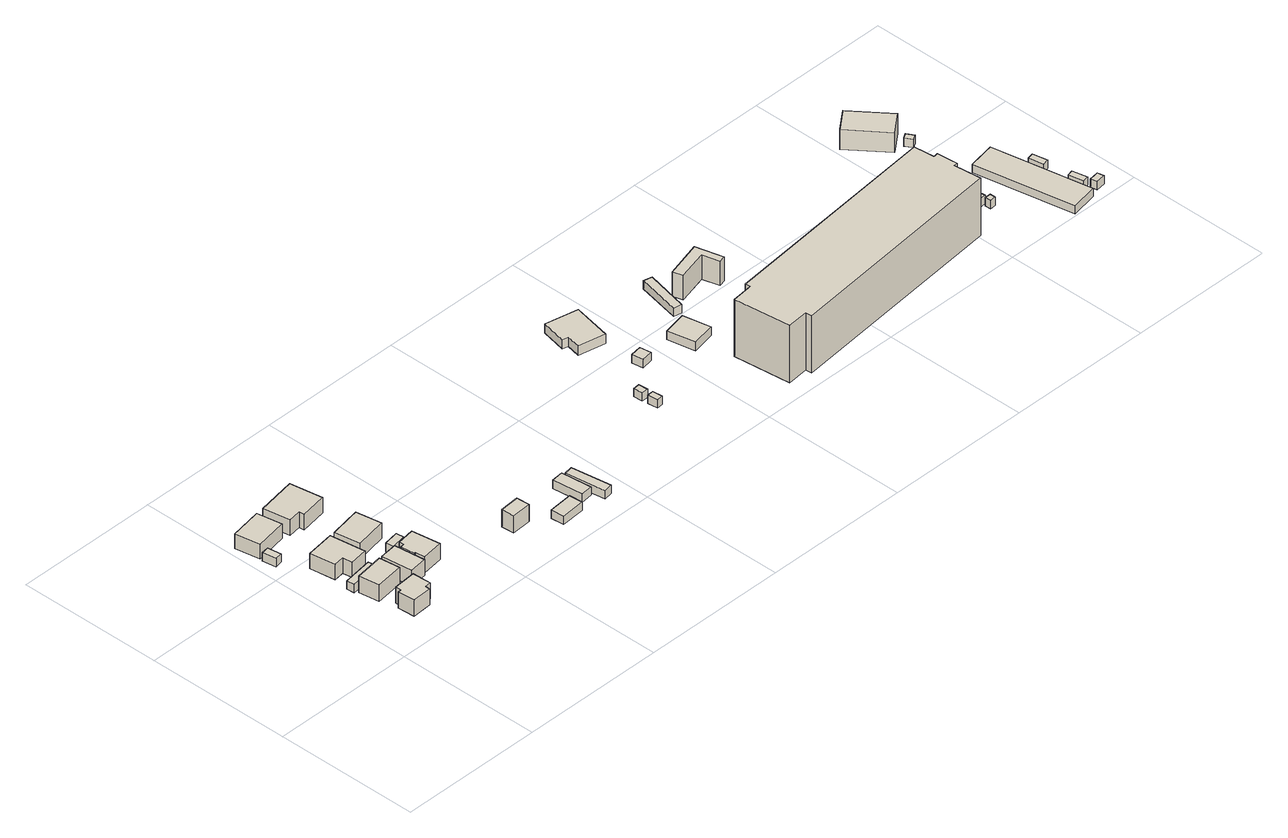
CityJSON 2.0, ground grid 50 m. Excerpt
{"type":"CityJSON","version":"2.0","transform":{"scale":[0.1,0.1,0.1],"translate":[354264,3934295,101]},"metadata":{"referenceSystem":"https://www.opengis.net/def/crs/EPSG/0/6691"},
"CityObjects":{
"building1":{"type":"Building","attributes":{"usage":"411","storeysAboveGround":1,"BuildingIDAttribute.prefecture":"14","BuildingIDAttribute.city":"14153","BuildingDetailAttribute.totalFloorArea":12.46,"BuildingDetailAttribute.buildingFootprintArea":12.46,"BuildingDetailAttribute.buildingStructureType":"601","BuildingDetailAttribute.buildingStructureOrgType":"1","BuildingDetailAttribute.orgUsage":"10","BuildingDetailAttribute.surveyYear":2015},"geometry":[{"type":"Solid","lod":"1","boundaries":[[[[0,1,2,3]],[[2,4,5,3]],[[1,6,4,2]],[[0,7,6,1]],[[3,5,7,0]],[[4,6,7,5]]]]}]},
"building2":{"type":"Building","attributes":{"usage":"411","measuredHeight":6.5,"storeysAboveGround":2,"BuildingIDAttribute.prefecture":"14","BuildingIDAttribute.city":"14153","BuildingDetailAttribute.totalFloorArea":344.21,"BuildingDetailAttribute.buildingFootprintArea":172.1,"BuildingDetailAttribute.buildingStructureType":"601","BuildingDetailAttribute.buildingStructureOrgType":"1","BuildingDetailAttribute.orgUsage":"10","BuildingDetailAttribute.surveyYear":2015},"geometry":[{"type":"Solid","lod":"1","boundaries":[[[[8,9,10,11,12,13,14,15]],[[14,16,17,15]],[[13,18,16,14]],[[12,19,18,13]],[[11,20,19,12]],[[10,21,20,11]],[[9,22,21,10]],[[8,23,22,9]],[[15,17,23,8]],[[16,18,19,20,21,22,23,17]]]]}]},
"building3":{"type":"Building","attributes":{"measuredHeight":6.9,"BuildingIDAttribute.prefecture":"14","BuildingIDAttribute.city":"14153","BuildingDetailAttribute.surveyYear":2015},"geometry":[{"type":"Solid","lod":"1","boundaries":[[[[24,25,26,27]],[[26,28,29,27]],[[25,30,28,26]],[[24,31,30,25]],[[27,29,31,24]],[[28,30,31,29]]]]}]},
"building4":{"type":"Building","attributes":{"BuildingIDAttribute.prefecture":"14","BuildingIDAttribute.city":"14153","BuildingDetailAttribute.surveyYear":2015},"geometry":[{"type":"Solid","lod":"1","boundaries":[[[[32,33,34,35]],[[34,36,37,35]],[[33,38,36,34]],[[32,39,38,33]],[[35,37,39,32]],[[36,38,39,37]]]]}]},
"building5":{"type":"Building","attributes":{"usage":"411","measuredHeight":6.3,"storeysAboveGround":2,"BuildingIDAttribute.prefecture":"14","BuildingIDAttribute.city":"14153","BuildingDetailAttribute.totalFloorArea":164.69,"BuildingDetailAttribute.buildingFootprintArea":82.35,"BuildingDetailAttribute.buildingStructureType":"601","BuildingDetailAttribute.buildingStructureOrgType":"1","BuildingDetailAttribute.orgUsage":"10","BuildingDetailAttribute.surveyYear":2015},"geometry":[{"type":"Solid","lod":"1","boundaries":[[[[40,41,42,43]],[[42,44,45,43]],[[41,46,44,42]],[[40,47,46,41]],[[43,45,47,40]],[[44,46,47,45]]]]}]},
"building6":{"type":"Building","attributes":{"usage":"411","measuredHeight":6.1,"storeysAboveGround":2,"BuildingIDAttribute.prefecture":"14","BuildingIDAttribute.city":"14153","BuildingDetailAttribute.totalFloorArea":182.53,"BuildingDetailAttribute.buildingFootprintArea":91.27,"BuildingDetailAttribute.buildingStructureType":"601","BuildingDetailAttribute.buildingStructureOrgType":"1","BuildingDetailAttribute.orgUsage":"10","BuildingDetailAttribute.surveyYear":2015},"geometry":[{"type":"Solid","lod":"1","boundaries":[[[[48,49,50,51,52,53]],[[52,54,55,53]],[[51,56,54,52]],[[50,57,56,51]],[[49,58,57,50]],[[48,59,58,49]],[[53,55,59,48]],[[54,56,57,58,59,55]]]]}]},
"building7":{"type":"Building","attributes":{"usage":"411","measuredHeight":6.6,"storeysAboveGround":2,"BuildingIDAttribute.prefecture":"14","BuildingIDAttribute.city":"14153","BuildingDetailAttribute.totalFloorArea":187.86,"BuildingDetailAttribute.buildingFootprintArea":93.93,"BuildingDetailAttribute.buildingStructureType":"601","BuildingDetailAttribute.buildingStructureOrgType":"1","BuildingDetailAttribute.orgUsage":"10","BuildingDetailAttribute.surveyYear":2015},"geometry":[{"type":"Solid","lod":"1","boundaries":[[[[60,61,62,63]],[[62,64,65,63]],[[61,66,64,62]],[[60,67,66,61]],[[63,65,67,60]],[[64,66,67,65]]]]}]},
"building8":{"type":"Building","attributes":{"usage":"411","measuredHeight":6.6,"storeysAboveGround":2,"BuildingIDAttribute.prefecture":"14","BuildingIDAttribute.city":"14153","BuildingDetailAttribute.totalFloorArea":199.76,"BuildingDetailAttribute.buildingFootprintArea":99.88,"BuildingDetailAttribute.buildingStructureType":"601","BuildingDetailAttribute.buildingStructureOrgType":"1","BuildingDetailAttribute.orgUsage":"10","BuildingDetailAttribute.surveyYear":2015},"geometry":[{"type":"Solid","lod":"1","boundaries":[[[[68,69,70,71]],[[70,72,73,71]],[[69,74,72,70]],[[68,75,74,69]],[[71,73,75,68]],[[72,74,75,73]]]]}]},
"building9":{"type":"Building","attributes":{"measuredHeight":6.7,"BuildingIDAttribute.prefecture":"14","BuildingIDAttribute.city":"14153","BuildingDetailAttribute.surveyYear":2015},"geometry":[{"type":"Solid","lod":"1","boundaries":[[[[76,77,78,79,80,81,82,83]],[[82,84,85,83]],[[81,86,84,82]],[[80,87,86,81]],[[79,88,87,80]],[[78,89,88,79]],[[77,90,89,78]],[[76,91,90,77]],[[83,85,91,76]],[[84,86,87,88,89,90,91,85]]]]}]},
"building10":{"type":"Building","attributes":{"usage":"411","measuredHeight":6.8,"storeysAboveGround":2,"BuildingIDAttribute.prefecture":"14","BuildingIDAttribute.city":"14153","BuildingDetailAttribute.totalFloorArea":288.53,"BuildingDetailAttribute.buildingFootprintArea":144.26,"BuildingDetailAttribute.buildingStructureType":"601","BuildingDetailAttribute.buildingStructureOrgType":"1","BuildingDetailAttribute.orgUsage":"10","BuildingDetailAttribute.surveyYear":2015},"geometry":[{"type":"Solid","lod":"1","boundaries":[[[[92,93,94,95,96,97]],[[96,98,99,97]],[[95,100,98,96]],[[94,101,100,95]],[[93,102,101,94]],[[92,103,102,93]],[[97,99,103,92]],[[98,100,101,102,103,99]]]]}]},
"building11":{"type":"Building","attributes":{"usage":"411","storeysAboveGround":1,"BuildingIDAttribute.prefecture":"14","BuildingIDAttribute.city":"14153","BuildingDetailAttribute.totalFloorArea":14.83,"BuildingDetailAttribute.buildingFootprintArea":14.83,"BuildingDetailAttribute.buildingStructureType":"601","BuildingDetailAttribute.buildingStructureOrgType":"1","BuildingDetailAttribute.orgUsage":"10","BuildingDetailAttribute.surveyYear":2015},"geometry":[{"type":"Solid","lod":"1","boundaries":[[[[104,105,106,107]],[[106,108,109,107]],[[105,110,108,106]],[[104,111,110,105]],[[107,109,111,104]],[[108,110,111,109]]]]}]},
"building12":{"type":"Building","attributes":{"usage":"422","measuredHeight":7.3,"storeysAboveGround":1,"BuildingIDAttribute.prefecture":"14","BuildingIDAttribute.city":"14153","BuildingDetailAttribute.totalFloorArea":29.78,"BuildingDetailAttribute.buildingFootprintArea":29.78,"BuildingDetailAttribute.buildingStructureType":"610","BuildingDetailAttribute.buildingStructureOrgType":"2","BuildingDetailAttribute.orgUsage":"131","BuildingDetailAttribute.surveyYear":2015},"geometry":[{"type":"Solid","lod":"1","boundaries":[[[[112,113,114,115]],[[114,116,117,115]],[[113,118,116,114]],[[112,119,118,113]],[[115,117,119,112]],[[116,118,119,117]]]]}]},
"building13":{"type":"Building","attributes":{"usage":"422","storeysAboveGround":1,"BuildingIDAttribute.prefecture":"14","BuildingIDAttribute.city":"14153","BuildingDetailAttribute.totalFloorArea":32.81,"BuildingDetailAttribute.buildingFootprintArea":32.81,"BuildingDetailAttribute.buildingStructureType":"610","BuildingDetailAttribute.buildingStructureOrgType":"2","BuildingDetailAttribute.orgUsage":"131","BuildingDetailAttribute.surveyYear":2015},"geometry":[{"type":"Solid","lod":"1","boundaries":[[[[120,121,122,123]],[[122,124,125,123]],[[121,126,124,122]],[[120,127,126,121]],[[123,125,127,120]],[[124,126,127,125]]]]}]},
"building14":{"type":"Building","attributes":{"usage":"422","storeysAboveGround":1,"BuildingIDAttribute.prefecture":"14","BuildingIDAttribute.city":"14153","BuildingDetailAttribute.totalFloorArea":44.24,"BuildingDetailAttribute.buildingFootprintArea":44.24,"BuildingDetailAttribute.buildingStructureType":"610","BuildingDetailAttribute.buildingStructureOrgType":"2","BuildingDetailAttribute.orgUsage":"131","BuildingDetailAttribute.surveyYear":2015},"geometry":[{"type":"Solid","lod":"1","boundaries":[[[[128,129,130,131]],[[130,132,133,131]],[[129,134,132,130]],[[128,135,134,129]],[[131,133,135,128]],[[132,134,135,133]]]]}]},
"building15":{"type":"Building","attributes":{"usage":"422","storeysAboveGround":1,"BuildingIDAttribute.prefecture":"14","BuildingIDAttribute.city":"14153","BuildingDetailAttribute.totalFloorArea":41.84,"BuildingDetailAttribute.buildingFootprintArea":41.84,"BuildingDetailAttribute.buildingStructureType":"610","BuildingDetailAttribute.buildingStructureOrgType":"2","BuildingDetailAttribute.orgUsage":"131","BuildingDetailAttribute.surveyYear":2015},"geometry":[{"type":"Solid","lod":"1","boundaries":[[[[136,137,138,139]],[[138,140,141,139]],[[137,142,140,138]],[[136,143,142,137]],[[139,141,143,136]],[[140,142,143,141]]]]}]},
"building16":{"type":"Building","attributes":{"BuildingIDAttribute.prefecture":"14","BuildingIDAttribute.city":"14153","BuildingDetailAttribute.surveyYear":2015},"geometry":[{"type":"Solid","lod":"1","boundaries":[[[[144,145,146,147]],[[146,148,149,147]],[[145,150,148,146]],[[144,151,150,145]],[[147,149,151,144]],[[148,150,151,149]]]]}]},
"building17":{"type":"Building","attributes":{"BuildingIDAttribute.prefecture":"14","BuildingIDAttribute.city":"14153","BuildingDetailAttribute.surveyYear":2015},"geometry":[{"type":"Solid","lod":"1","boundaries":[[[[152,153,154,155]],[[154,156,157,155]],[[153,158,156,154]],[[152,159,158,153]],[[155,157,159,152]],[[156,158,159,157]]]]}]},
"building18":{"type":"Building","attributes":{"BuildingIDAttribute.prefecture":"14","BuildingIDAttribute.city":"14153","BuildingDetailAttribute.surveyYear":2015},"geometry":[{"type":"Solid","lod":"1","boundaries":[[[[160,161,162,163]],[[162,164,165,163]],[[161,166,164,162]],[[160,167,166,161]],[[163,165,167,160]],[[164,166,167,165]]]]}]},
"building19":{"type":"Building","attributes":{"usage":"422","measuredHeight":3.9,"storeysAboveGround":1,"BuildingIDAttribute.prefecture":"14","BuildingIDAttribute.city":"14153","BuildingDetailAttribute.totalFloorArea":124.41,"BuildingDetailAttribute.buildingFootprintArea":124.41,"BuildingDetailAttribute.buildingStructureType":"601","BuildingDetailAttribute.buildingStructureOrgType":"1","BuildingDetailAttribute.orgUsage":"131","BuildingDetailAttribute.surveyYear":2015},"geometry":[{"type":"Solid","lod":"1","boundaries":[[[[168,169,170,171,172,173]],[[172,174,175,173]],[[171,176,174,172]],[[170,177,176,171]],[[169,178,177,170]],[[168,179,178,169]],[[173,175,179,168]],[[174,176,177,178,179,175]]]]}]},
"building20":{"type":"Building","attributes":{"usage":"422","measuredHeight":4,"storeysAboveGround":2,"BuildingIDAttribute.prefecture":"14","BuildingIDAttribute.city":"14153","BuildingDetailAttribute.totalFloorArea":160.23,"BuildingDetailAttribute.buildingFootprintArea":80.11,"BuildingDetailAttribute.buildingStructureType":"601","BuildingDetailAttribute.buildingStructureOrgType":"1","BuildingDetailAttribute.orgUsage":"131","BuildingDetailAttribute.surveyYear":2015},"geometry":[{"type":"Solid","lod":"1","boundaries":[[[[180,181,182,183]],[[182,184,185,183]],[[181,186,184,182]],[[180,187,186,181]],[[183,185,187,180]],[[184,186,187,185]]]]}]},
"building21":{"type":"Building","attributes":{"BuildingIDAttribute.prefecture":"14","BuildingIDAttribute.city":"14153","BuildingDetailAttribute.surveyYear":2015},"geometry":[{"type":"Solid","lod":"1","boundaries":[[[[188,189,190,191]],[[190,192,193,191]],[[189,194,192,190]],[[188,195,194,189]],[[191,193,195,188]],[[192,194,195,193]]]]}]},
"building22":{"type":"Building","attributes":{"usage":"422","measuredHeight":14,"storeysAboveGround":1,"BuildingIDAttribute.prefecture":"14","BuildingIDAttribute.city":"14153","BuildingDetailAttribute.totalFloorArea":60.27,"BuildingDetailAttribute.buildingFootprintArea":60.27,"BuildingDetailAttribute.buildingStructureType":"610","BuildingDetailAttribute.buildingStructureOrgType":"2","BuildingDetailAttribute.orgUsage":"131","BuildingDetailAttribute.surveyYear":2015},"geometry":[{"type":"Solid","lod":"1","boundaries":[[[[196,197,198,199,200,201]],[[200,202,203,201]],[[199,204,202,200]],[[198,205,204,199]],[[197,206,205,198]],[[196,207,206,197]],[[201,203,207,196]],[[202,204,205,206,207,203]]]]}]},
"building23":{"type":"Building","attributes":{"usage":"422","measuredHeight":22,"storeysAboveGround":5,"BuildingIDAttribute.prefecture":"14","BuildingIDAttribute.city":"14153","BuildingDetailAttribute.totalFloorArea":10061.1,"BuildingDetailAttribute.buildingFootprintArea":2012.22,"BuildingDetailAttribute.buildingStructureType":"610","BuildingDetailAttribute.buildingStructureOrgType":"2","BuildingDetailAttribute.orgUsage":"131","BuildingDetailAttribute.surveyYear":2015},"geometry":[{"type":"Solid","lod":"1","boundaries":[[[[208,209,210,211,212,213,214,215,216,217,218,219]],[[218,220,221,219]],[[217,222,220,218]],[[216,223,222,217]],[[215,224,223,216]],[[214,225,224,215]],[[213,226,225,214]],[[212,227,226,213]],[[211,228,227,212]],[[210,229,228,211]],[[209,230,229,210]],[[208,231,230,209]],[[219,221,231,208]],[[220,222,223,224,225,226,227,228,229,230,231,221]]]]}]},
"building24":{"type":"Building","attributes":{"BuildingIDAttribute.prefecture":"14","BuildingIDAttribute.city":"14153","BuildingDetailAttribute.surveyYear":2015},"geometry":[{"type":"Solid","lod":"1","boundaries":[[[[232,233,234,235]],[[234,236,237,235]],[[233,238,236,234]],[[232,239,238,233]],[[235,237,239,232]],[[236,238,239,237]]]]}]},
"building25":{"type":"Building","attributes":{"BuildingIDAttribute.prefecture":"14","BuildingIDAttribute.city":"14153","BuildingDetailAttribute.surveyYear":2015},"geometry":[{"type":"Solid","lod":"1","boundaries":[[[[240,241,242,243]],[[242,244,245,243]],[[241,246,244,242]],[[240,247,246,241]],[[243,245,247,240]],[[244,246,247,245]]]]}]},
"building26":{"type":"Building","attributes":{"usage":"422","storeysAboveGround":1,"BuildingIDAttribute.prefecture":"14","BuildingIDAttribute.city":"14153","BuildingDetailAttribute.totalFloorArea":58.41,"BuildingDetailAttribute.buildingFootprintArea":58.41,"BuildingDetailAttribute.buildingStructureType":"610","BuildingDetailAttribute.buildingStructureOrgType":"2","BuildingDetailAttribute.orgUsage":"131","BuildingDetailAttribute.surveyYear":2015},"geometry":[{"type":"Solid","lod":"1","boundaries":[[[[248,249,250,251]],[[250,252,253,251]],[[249,254,252,250]],[[248,255,254,249]],[[251,253,255,248]],[[252,254,255,253]]]]}]},
"building27":{"type":"Building","attributes":{"BuildingIDAttribute.prefecture":"14","BuildingIDAttribute.city":"14153","BuildingDetailAttribute.surveyYear":2015},"geometry":[{"type":"Solid","lod":"1","boundaries":[[[[256,257,258,259]],[[258,260,261,259]],[[257,262,260,258]],[[256,263,262,257]],[[259,261,263,256]],[[260,262,263,261]]]]}]},
"building28":{"type":"Building","attributes":{"usage":"422","measuredHeight":7.6,"storeysAboveGround":1,"BuildingIDAttribute.prefecture":"14","BuildingIDAttribute.city":"14153","BuildingDetailAttribute.totalFloorArea":135.85,"BuildingDetailAttribute.buildingFootprintArea":135.85,"BuildingDetailAttribute.buildingStructureType":"610","BuildingDetailAttribute.buildingStructureOrgType":"2","BuildingDetailAttribute.orgUsage":"131","BuildingDetailAttribute.surveyYear":2015},"geometry":[{"type":"Solid","lod":"1","boundaries":[[[[264,265,266,267]],[[266,268,269,267]],[[265,270,268,266]],[[264,271,270,265]],[[267,269,271,264]],[[268,270,271,269]]]]}]},
"building29":{"type":"Building","attributes":{"BuildingIDAttribute.prefecture":"14","BuildingIDAttribute.city":"14153","BuildingDetailAttribute.surveyYear":2015},"geometry":[{"type":"Solid","lod":"1","boundaries":[[[[272,273,274,275]],[[274,276,277,275]],[[273,278,276,274]],[[272,279,278,273]],[[275,277,279,272]],[[276,278,279,277]]]]}]},
"building30":{"type":"Building","attributes":{"usage":"422","storeysAboveGround":1,"BuildingIDAttribute.prefecture":"14","BuildingIDAttribute.city":"14153","BuildingDetailAttribute.totalFloorArea":326.69,"BuildingDetailAttribute.buildingFootprintArea":326.69,"BuildingDetailAttribute.buildingStructureType":"610","BuildingDetailAttribute.buildingStructureOrgType":"2","BuildingDetailAttribute.orgUsage":"131","BuildingDetailAttribute.surveyYear":2015},"geometry":[{"type":"Solid","lod":"1","boundaries":[[[[280,281,282,283]],[[282,284,285,283]],[[281,286,284,282]],[[280,287,286,281]],[[283,285,287,280]],[[284,286,287,285]]]]}]},
"building31":{"type":"Building","attributes":{"BuildingIDAttribute.prefecture":"14","BuildingIDAttribute.city":"14153","BuildingDetailAttribute.surveyYear":2015},"geometry":[{"type":"Solid","lod":"1","boundaries":[[[[288,289,290,291]],[[290,292,293,291]],[[289,294,292,290]],[[288,295,294,289]],[[291,293,295,288]],[[292,294,295,293]]]]}]},
"building32":{"type":"Building","attributes":{"BuildingIDAttribute.prefecture":"14","BuildingIDAttribute.city":"14153","BuildingDetailAttribute.surveyYear":2015},"geometry":[{"type":"Solid","lod":"1","boundaries":[[[[296,297,298,299]],[[298,300,301,299]],[[297,302,300,298]],[[296,303,302,297]],[[299,301,303,296]],[[300,302,303,301]]]]}]},
"building33":{"type":"Building","attributes":{"BuildingIDAttribute.prefecture":"14","BuildingIDAttribute.city":"14153","BuildingDetailAttribute.surveyYear":2015},"geometry":[{"type":"Solid","lod":"1","boundaries":[[[[304,305,306,307]],[[306,308,309,307]],[[305,310,308,306]],[[304,311,310,305]],[[307,309,311,304]],[[308,310,311,309]]]]}]}
},
"vertices":[
[52,527,28],[26,523,28],[19,570,28],[45,574,28],[19,570,58],[45,574,58],[26,523,58],[52,527,58],
[132,85,29],[128,143,29],[140,144,29],[139,164,29],[217,170,29],[221,106,29],[199,104,29],[200,89,29],[199,104,87],[200,89,87],[221,106,87],[217,170,87],[139,164,87],[140,144,87],[128,143,87],[132,85,87],
[201,286,29],[210,216,29],[112,202,29],[102,272,29],[112,202,89],[102,272,89],[210,216,89],[201,286,89],
[193,322,30],[197,295,30],[92,280,30],[89,307,30],[92,280,60],[89,307,60],[197,295,60],[193,322,60],
[20,579,29],[5,665,29],[116,684,29],[131,598,29],[116,684,82],[131,598,82],[5,665,82],[20,579,82],
[202,343,28],[140,334,28],[135,367,28],[99,362,28],[86,449,28],[185,463,28],[86,449,83],[185,463,83],[99,362,83],[135,367,83],[140,334,83],[202,343,83],
[285,189,31],[224,182,31],[212,288,31],[273,295,31],[212,288,88],[273,295,88],[224,182,88],[285,189,88],
[312,484,27],[327,396,27],[218,376,27],[202,464,27],[218,376,83],[202,464,83],[327,396,83],[312,484,83],
[369,209,29],[295,199,29],[291,231,29],[288,230,29],[281,279,29],[296,281,29],[294,297,29],[355,306,29],[294,297,87],[355,306,87],[296,281,87],[281,279,87],[288,230,87],[291,231,87],[295,199,87],[369,209,87],
[279,710,25],[297,599,25],[206,584,25],[203,601,25],[160,594,25],[145,687,25],[160,594,81],[145,687,81],[203,601,81],[206,584,81],[297,599,81],[279,710,81],
[295,320,28],[291,347,28],[343,356,28],[347,329,28],[343,356,58],[347,329,58],[291,347,58],[295,320,58],
[599,139,30],[596,183,30],[663,188,30],[666,144,30],[663,188,93],[666,144,93],[596,183,93],[599,139,93],
[809,72,28],[726,65,28],[722,111,28],[805,118,28],[722,111,58],[805,118,58],[726,65,58],[809,72,58],
[876,101,28],[835,97,28],[823,201,28],[865,206,28],[823,201,58],[865,206,58],[835,97,58],[876,101,58],
[891,60,28],[871,197,28],[901,202,28],[921,65,28],[901,202,58],[921,65,58],[871,197,58],[891,60,58],
[1318,243,23],[1297,241,23],[1293,276,23],[1315,278,23],[1293,276,53],[1315,278,53],[1297,241,53],[1318,243,53],
[1312,295,23],[1290,294,23],[1288,326,23],[1310,327,23],[1288,326,53],[1310,327,53],[1290,294,53],[1312,295,53],
[1398,394,26],[1392,433,26],[1432,439,26],[1438,400,26],[1432,439,56],[1438,400,56],[1392,433,56],[1398,394,56],
[1409,550,23],[1316,569,23],[1326,617,23],[1306,622,23],[1324,708,23],[1437,684,23],[1324,708,56],[1437,684,56],[1306,622,56],[1326,617,56],[1316,569,56],[1409,550,56],
[1568,350,13],[1549,445,13],[1630,461,13],[1649,366,13],[1630,461,45],[1649,366,45],[1549,445,45],[1568,350,45],
[1672,653,11],[1701,647,11],[1668,499,11],[1640,505,11],[1668,499,41],[1640,505,41],[1701,647,41],[1672,653,41],
[1834,507,10],[1818,565,10],[1715,538,10],[1705,572,10],[1832,606,10],[1856,513,10],[1832,606,98],[1856,513,98],[1705,572,98],[1715,538,98],[1818,565,98],[1834,507,98],
[1723,69,9],[1650,61,9],[1629,257,9],[1702,265,9],[1700,282,9],[2481,365,9],[2488,294,9],[2504,296,9],[2511,225,9],[2498,224,9],[2508,130,9],[1725,47,9],[2508,130,216],[1725,47,216],[2498,224,216],[2511,225,216],[2504,296,216],[2488,294,216],[2481,365,216],[1700,282,216],[1702,265,216],[1629,257,216],[1650,61,216],[1723,69,216],
[2336,464,8],[2387,469,8],[2390,441,8],[2339,436,8],[2390,441,38],[2339,436,38],[2387,469,38],[2336,464,38],
[2550,321,10],[2507,314,10],[2501,358,10],[2544,364,10],[2501,358,40],[2544,364,40],[2507,314,40],[2550,321,40],
[2583,218,8],[2567,365,8],[2607,369,8],[2622,222,8],[2607,369,38],[2622,222,38],[2567,365,38],[2583,218,38],
[2615,194,8],[2614,214,8],[2635,215,8],[2635,195,8],[2635,215,38],[2635,195,38],[2614,214,38],[2615,194,38],
[2518,690,6],[2587,744,6],[2684,622,6],[2615,568,6],[2684,622,78],[2615,568,78],[2587,744,78],[2518,690,78],
[2665,541,10],[2650,566,10],[2667,576,10],[2682,551,10],[2667,576,40],[2682,551,40],[2650,566,40],[2665,541,40],
[2701,348,5],[2794,365,5],[2858,24,5],[2765,7,5],[2858,24,35],[2765,7,35],[2794,365,35],[2701,348,35],
[2864,67,5],[2853,118,5],[2874,123,5],[2885,71,5],[2874,123,35],[2885,71,35],[2853,118,35],[2864,67,35],
[2838,199,7],[2829,251,7],[2851,255,7],[2861,204,7],[2851,255,37],[2861,204,37],[2829,251,37],[2838,199,37],
[2919,40,7],[2886,35,7],[2882,58,7],[2915,63,7],[2882,58,37],[2915,63,37],[2886,35,37],[2919,40,37]
]}
